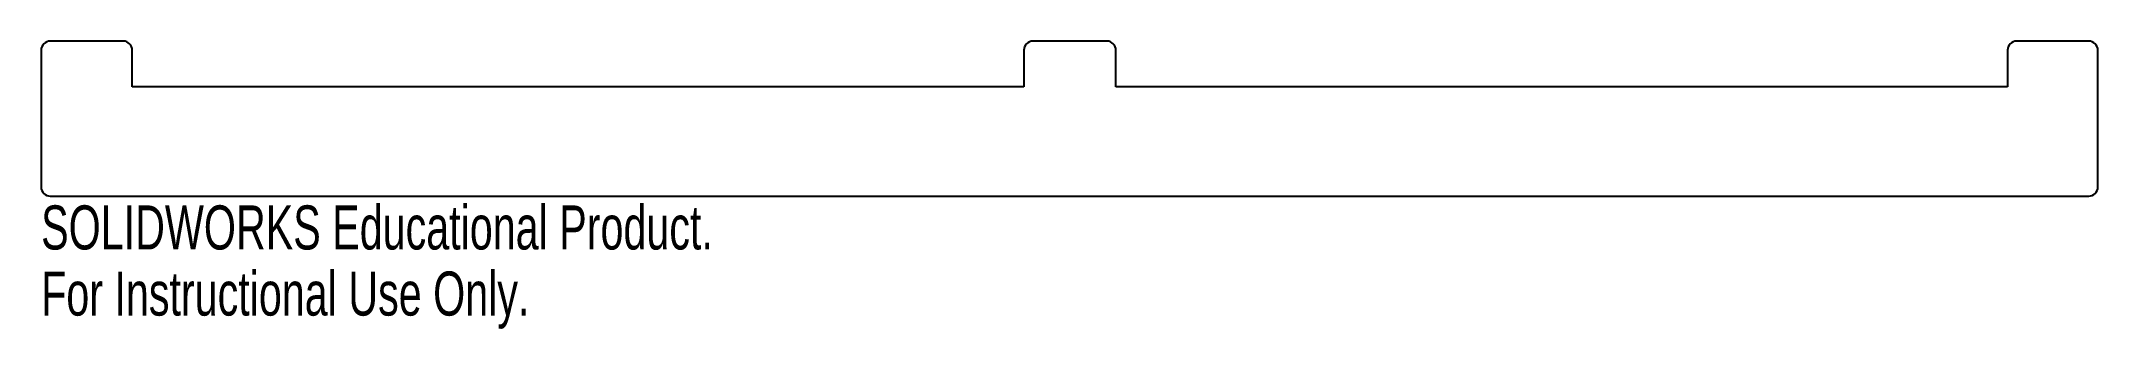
# Model space of a CAD drawing. Header units: millimetres. Extents: x 0 to 226, y -15 to 17.
import ezdxf

# ---------------------------------------------------------------- set-up
doc = ezdxf.new("R2010")
doc.units = ezdxf.units.MM
doc.styles.add('SLDTEXTSTYLE0', font='TXT', dxfattribs={"width": 0.7})

msp = doc.modelspace()

# ---------------------------------------------------------------- linework, layer by layer
at = {"color": 7, "linetype": 'Continuous', "lineweight": 25}
for p, q in [((0, 16), (0, 1)), ((9, 17), (1, 17)), ((10, 12), (10, 16)), ((107.8, 16), (107.8, 12)), ((116.9, 17), (108.8, 17)), ((117.9, 12), (117.9, 16)), ((215.7, 16), (215.7, 12)), ((224.6, 17), (216.7, 17)), ((225.6, 1), (225.6, 16)), ((107.8, 12), (10, 12)), ((215.7, 12), (117.9, 12)), ((1, 0), (224.6, 0))]:
    msp.add_line(p, q, dxfattribs=at)
for centre, start, end in [((1, 16), 90, 180), ((9, 16), 0, 90), ((108.8, 16), 90, 180), ((116.9, 16), 0, 90), ((216.7, 16), 90, 180), ((224.6, 16), 0, 90), ((1, 1), 180, 270), ((224.6, 1), 270, 0)]:
    msp.add_arc(centre, 1, start, end, dxfattribs=at)

# ---------------------------------------------------------------- texts
at = {"color": 7, "linetype": 'Continuous', "char_height": 4.8336, "attachment_point": 1, "style": 'SLDTEXTSTYLE0'}
for s, insert in [('SOLIDWORKS Educational Product.', (0, -1.02)), ('For Instructional Use Only.', (0, -8.27))]:
    msp.add_mtext(s, dxfattribs=dict(at, insert=insert))

doc.saveas('drawing.dxf')
